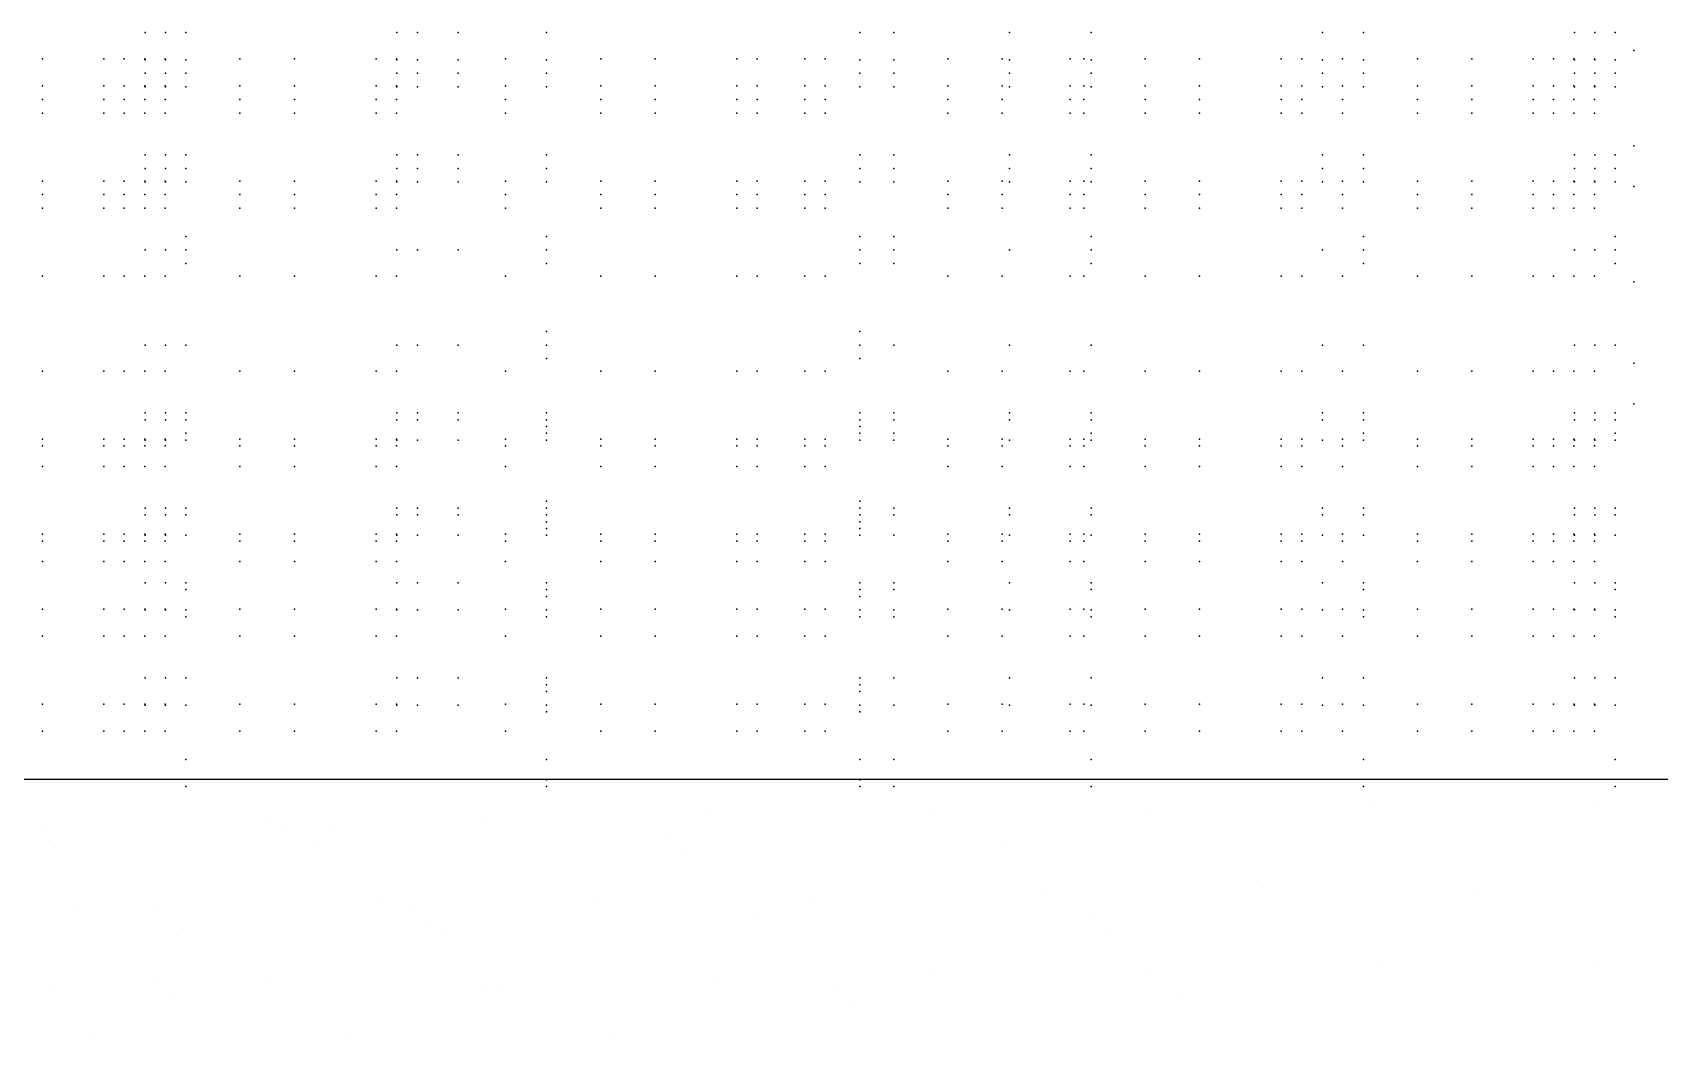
# Model space of a CAD drawing. Header units: metres. Extents: x 25391 to 25818, y 51852 to 52034.
# Drawn here: x 25452.866 to 25453.1271, y 51884.1027 to 51884.2638 of the extents above; entities that cross this region are included whole.
import ezdxf

# ---------------------------------------------------------------- set-up
doc = ezdxf.new("R2010")
doc.units = ezdxf.units.M
doc.header["$MEASUREMENT"] = 0
doc.layers.add('MCH', color=7, linetype='Continuous')

msp = doc.modelspace()

# ---------------------------------------------------------------- linework, layer by layer
at = {"layer": 'MCH', "ltscale": 0.45}
msp.add_line((25452.59256, 51884.14386), (25453.24123, 51884.14386), dxfattribs=at)
at = {"layer": 'MCH'}
for p, q in [((25453.08093, 51884.13984), (25453.08093, 51884.13984)), ((25453.1163, 51884.14029), (25453.1163, 51884.14029)), ((25452.86804, 51884.13664), (25452.86804, 51884.13664)), ((25452.90342, 51884.13709), (25452.90342, 51884.13709)), ((25452.90612, 51884.13662), (25452.90612, 51884.13662)), ((25452.93799, 51884.13692), (25452.93799, 51884.13692)), ((25452.97449, 51884.13824), (25452.97449, 51884.13824)), ((25453.00986, 51884.13869), (25453.00986, 51884.13869)), ((25453.04443, 51884.13852), (25453.04443, 51884.13852)), ((25452.91354, 51884.13556), (25452.91354, 51884.13556)), ((25452.96761, 51884.13509), (25452.96761, 51884.13509)), ((25453.02248, 51884.1339), (25453.02248, 51884.1339)), ((25452.86974, 51884.13291), (25452.86974, 51884.13291)), ((25452.91182, 51884.13299), (25452.91182, 51884.13299)), ((25452.9701, 51884.13281), (25452.9701, 51884.13281)), ((25453.02813, 51884.12602), (25453.02813, 51884.12602)), ((25453.06351, 51884.12647), (25453.06351, 51884.12647)), ((25453.09808, 51884.1263), (25453.09808, 51884.1263)), ((25452.87291, 51884.12369), (25452.87291, 51884.12369)), ((25452.92169, 51884.12442), (25452.92169, 51884.12442)), ((25452.95706, 51884.12487), (25452.95706, 51884.12487)), ((25452.99163, 51884.1247), (25452.99163, 51884.1247)), ((25452.88519, 51884.1231), (25452.88519, 51884.1231)), ((25452.92699, 51884.12323), (25452.92699, 51884.12323)), ((25452.92948, 51884.12095), (25452.92948, 51884.12095)), ((25452.98186, 51884.12204), (25452.98186, 51884.12204)), ((25453.03593, 51884.12157), (25453.03593, 51884.12157)), ((25452.89025, 51884.11984), (25452.89025, 51884.11984)), ((25452.93234, 51884.11992), (25452.93234, 51884.11992)), ((25453.03842, 51884.11929), (25453.03842, 51884.11929)), ((25453.08178, 51884.1138), (25453.08178, 51884.1138)), ((25453.11715, 51884.11425), (25453.11715, 51884.11425)), ((25452.86889, 51884.1106), (25452.86889, 51884.1106)), ((25452.88636, 51884.11137), (25452.88636, 51884.11137)), ((25452.90427, 51884.11105), (25452.90427, 51884.11105)), ((25452.93884, 51884.11088), (25452.93884, 51884.11088)), ((25452.97534, 51884.1122), (25452.97534, 51884.1122)), ((25453.01071, 51884.11265), (25453.01071, 51884.11265)), ((25453.04528, 51884.11248), (25453.04528, 51884.11248)), ((25452.88885, 51884.10909), (25452.88885, 51884.10909)), ((25452.94123, 51884.11017), (25452.94123, 51884.11017)), ((25452.99531, 51884.10971), (25452.99531, 51884.10971)), ((25453.05018, 51884.10852), (25453.05018, 51884.10852)), ((25452.9978, 51884.10743), (25452.9978, 51884.10743)), ((25452.87495, 51884.1027), (25452.87495, 51884.1027)), ((25452.91704, 51884.10278), (25452.91704, 51884.10278)), ((25452.95912, 51884.10286), (25452.95912, 51884.10286))]:
    msp.add_line(p, q, dxfattribs=at)
for p in [(25452.88408, 51884.26376), (25452.88409, 51884.26376), (25452.88736, 51884.26376), (25452.89063, 51884.26376), (25452.9245, 51884.26376), (25452.92777, 51884.26376), (25452.93433, 51884.26376), (25452.94852, 51884.26376), (25452.99876, 51884.26376), (25453.00423, 51884.26376), (25453.02281, 51884.26376), (25453.0359, 51884.26376), (25453.07304, 51884.26376), (25453.07959, 51884.26376), (25453.11346, 51884.26376), (25453.11347, 51884.26376), (25453.11674, 51884.26376), (25453.12, 51884.26376), (25452.86763, 51884.25955), (25452.87745, 51884.25955), (25452.88073, 51884.25955), (25452.88074, 51884.25955), (25452.88401, 51884.25955), (25452.88408, 51884.2594), (25452.88409, 51884.2594), (25452.88728, 51884.25955), (25452.88736, 51884.2594), (25452.89063, 51884.2594), (25452.8993, 51884.25955), (25452.90804, 51884.25955), (25452.92114, 51884.25955), (25452.92443, 51884.25955), (25452.9245, 51884.2594), (25452.92777, 51884.2594), (25452.93433, 51884.2594), (25452.9419, 51884.25955), (25452.94852, 51884.2594), (25452.95719, 51884.25955), (25452.96594, 51884.25955), (25452.97903, 51884.25955), (25452.98232, 51884.25955), (25452.98995, 51884.25955), (25452.99324, 51884.25955), (25452.99876, 51884.2594), (25453.00423, 51884.2594), (25453.0129, 51884.25955), (25453.02164, 51884.25955), (25453.02281, 51884.2594), (25453.03256, 51884.25955), (25453.03474, 51884.25955), (25453.0359, 51884.2594), (25453.04457, 51884.25955), (25453.05332, 51884.25955), (25453.06642, 51884.25955), (25453.0697, 51884.25955), (25453.07304, 51884.2594), (25453.07625, 51884.25955), (25453.07959, 51884.2594), (25453.08827, 51884.25955), (25453.09701, 51884.25955), (25453.10683, 51884.25955), (25453.11011, 51884.25955), (25453.11012, 51884.25955), (25453.11339, 51884.25955), (25453.11346, 51884.2594), (25453.11347, 51884.2594), (25453.11666, 51884.25955), (25453.11674, 51884.2594), (25453.12, 51884.2594), (25453.12301, 51884.26085), (25452.88408, 51884.25722), (25452.88409, 51884.25722), (25452.88736, 51884.25722), (25452.89063, 51884.25722), (25452.9245, 51884.25722), (25452.92777, 51884.25722), (25452.93433, 51884.25722), (25452.94852, 51884.25722), (25452.99876, 51884.25722), (25453.00423, 51884.25722), (25453.02281, 51884.25722), (25453.0359, 51884.25722), (25453.07304, 51884.25722), (25453.07959, 51884.25722), (25453.11346, 51884.25722), (25453.11347, 51884.25722), (25453.11674, 51884.25722), (25453.12, 51884.25722), (25452.86763, 51884.25518), (25452.87745, 51884.25518), (25452.88073, 51884.25518), (25452.88074, 51884.25518), (25452.88401, 51884.25518), (25452.88408, 51884.25504), (25452.88409, 51884.25504), (25452.88728, 51884.25518), (25452.88736, 51884.25504), (25452.89063, 51884.25504), (25452.8993, 51884.25518), (25452.90804, 51884.25518), (25452.92114, 51884.25518), (25452.92443, 51884.25518), (25452.9245, 51884.25504), (25452.92777, 51884.25504), (25452.93433, 51884.25504), (25452.9419, 51884.25518), (25452.94852, 51884.25504), (25452.95719, 51884.25518), (25452.96594, 51884.25518), (25452.97903, 51884.25518), (25452.98232, 51884.25518), (25452.98995, 51884.25518), (25452.99324, 51884.25518), (25452.99876, 51884.25504), (25453.00423, 51884.25504), (25453.0129, 51884.25518), (25453.02164, 51884.25518), (25453.02281, 51884.25504), (25453.03256, 51884.25518), (25453.03474, 51884.25518), (25453.0359, 51884.25504), (25453.04457, 51884.25518), (25453.05332, 51884.25518), (25453.06642, 51884.25518), (25453.0697, 51884.25518), (25453.07304, 51884.25504), (25453.07625, 51884.25518), (25453.07959, 51884.25504), (25453.08827, 51884.25518), (25453.09701, 51884.25518), (25453.10683, 51884.25518), (25453.11011, 51884.25518), (25453.11012, 51884.25518), (25453.11339, 51884.25518), (25453.11346, 51884.25504), (25453.11347, 51884.25504), (25453.11666, 51884.25518), (25453.11674, 51884.25504), (25453.12, 51884.25504), (25452.86763, 51884.253), (25452.87745, 51884.253), (25452.88073, 51884.253), (25452.88074, 51884.253), (25452.88401, 51884.253), (25452.88728, 51884.253), (25452.8993, 51884.253), (25452.90804, 51884.253), (25452.92114, 51884.253), (25452.92443, 51884.253), (25452.9419, 51884.253), (25452.95719, 51884.253), (25452.96594, 51884.253), (25452.97903, 51884.253), (25452.98232, 51884.253), (25452.98995, 51884.253), (25452.99324, 51884.253), (25453.0129, 51884.253), (25453.02164, 51884.253), (25453.03256, 51884.253), (25453.03474, 51884.253), (25453.04457, 51884.253), (25453.05332, 51884.253), (25453.06642, 51884.253), (25453.0697, 51884.253), (25453.07625, 51884.253), (25453.08827, 51884.253), (25453.09701, 51884.253), (25453.10683, 51884.253), (25453.11011, 51884.253), (25453.11012, 51884.253), (25453.11339, 51884.253), (25453.11666, 51884.253), (25452.86763, 51884.25082), (25452.87745, 51884.25082), (25452.88073, 51884.25082), (25452.88074, 51884.25082), (25452.88401, 51884.25082), (25452.88728, 51884.25082), (25452.8993, 51884.25082), (25452.90804, 51884.25082), (25452.92114, 51884.25082), (25452.92443, 51884.25082), (25452.9419, 51884.25082), (25452.95719, 51884.25082), (25452.96594, 51884.25082), (25452.97903, 51884.25082), (25452.98232, 51884.25082), (25452.98995, 51884.25082), (25452.99324, 51884.25082), (25453.0129, 51884.25082), (25453.02164, 51884.25082), (25453.03256, 51884.25082), (25453.03474, 51884.25082), (25453.04457, 51884.25082), (25453.05332, 51884.25082), (25453.06642, 51884.25082), (25453.0697, 51884.25082), (25453.07625, 51884.25082), (25453.08827, 51884.25082), (25453.09701, 51884.25082), (25453.10683, 51884.25082), (25453.11011, 51884.25082), (25453.11012, 51884.25082), (25453.11339, 51884.25082), (25453.11666, 51884.25082), (25452.88408, 51884.24412), (25452.88409, 51884.24412), (25452.88736, 51884.24412), (25452.89063, 51884.24412), (25452.9245, 51884.24412), (25452.92777, 51884.24412), (25452.93433, 51884.24412), (25452.94852, 51884.24412), (25452.99876, 51884.24412), (25453.00423, 51884.24412), (25453.02281, 51884.24412), (25453.0359, 51884.24412), (25453.07304, 51884.24412), (25453.07959, 51884.24412), (25453.11346, 51884.24412), (25453.11347, 51884.24412), (25453.11674, 51884.24412), (25453.12, 51884.24412), (25453.12301, 51884.24558), (25452.88408, 51884.24194), (25452.88409, 51884.24194), (25452.88736, 51884.24194), (25452.89063, 51884.24194), (25452.9245, 51884.24194), (25452.92777, 51884.24194), (25452.93433, 51884.24194), (25452.94852, 51884.24194), (25452.99876, 51884.24194), (25453.00423, 51884.24194), (25453.02281, 51884.24194), (25453.0359, 51884.24194), (25453.07304, 51884.24194), (25453.07959, 51884.24194), (25453.11346, 51884.24194), (25453.11347, 51884.24194), (25453.11674, 51884.24194), (25453.12, 51884.24194), (25452.86763, 51884.23991), (25452.87745, 51884.23991), (25452.88073, 51884.23991), (25452.88074, 51884.23991), (25452.88401, 51884.23991), (25452.88408, 51884.23976), (25452.88409, 51884.23976), (25452.88728, 51884.23991), (25452.88736, 51884.23976), (25452.89063, 51884.23976), (25452.8993, 51884.23991), (25452.90804, 51884.23991), (25452.92114, 51884.23991), (25452.92443, 51884.23991), (25452.9245, 51884.23976), (25452.92777, 51884.23976), (25452.93433, 51884.23976), (25452.9419, 51884.23991), (25452.94852, 51884.23976), (25452.95719, 51884.23991), (25452.96594, 51884.23991), (25452.97903, 51884.23991), (25452.98232, 51884.23991), (25452.98995, 51884.23991), (25452.99324, 51884.23991), (25452.99876, 51884.23976), (25453.00423, 51884.23976), (25453.0129, 51884.23991), (25453.02164, 51884.23991), (25453.02281, 51884.23976), (25453.03256, 51884.23991), (25453.03474, 51884.23991), (25453.0359, 51884.23976), (25453.04457, 51884.23991), (25453.05332, 51884.23991), (25453.06642, 51884.23991), (25453.0697, 51884.23991), (25453.07304, 51884.23976), (25453.07625, 51884.23991), (25453.07959, 51884.23976), (25453.08827, 51884.23991), (25453.09701, 51884.23991), (25453.10683, 51884.23991), (25453.11011, 51884.23991), (25453.11012, 51884.23991), (25453.11339, 51884.23991), (25453.11346, 51884.23976), (25453.11347, 51884.23976), (25453.11666, 51884.23991), (25453.11674, 51884.23976), (25453.12, 51884.23976), (25453.12301, 51884.23903), (25452.86763, 51884.23773), (25452.87745, 51884.23773), (25452.88073, 51884.23773), (25452.88074, 51884.23773), (25452.88401, 51884.23773), (25452.88728, 51884.23773), (25452.8993, 51884.23773), (25452.90804, 51884.23773), (25452.92114, 51884.23773), (25452.92443, 51884.23773), (25452.9419, 51884.23773), (25452.95719, 51884.23773), (25452.96594, 51884.23773), (25452.97903, 51884.23773), (25452.98232, 51884.23773), (25452.98995, 51884.23773), (25452.99324, 51884.23773), (25453.0129, 51884.23773), (25453.02164, 51884.23773), (25453.03256, 51884.23773), (25453.03474, 51884.23773), (25453.04457, 51884.23773), (25453.05332, 51884.23773), (25453.06642, 51884.23773), (25453.0697, 51884.23773), (25453.07625, 51884.23773), (25453.08827, 51884.23773), (25453.09701, 51884.23773), (25453.10683, 51884.23773), (25453.11011, 51884.23773), (25453.11012, 51884.23773), (25453.11339, 51884.23773), (25453.11666, 51884.23773), (25452.86763, 51884.23555), (25452.87745, 51884.23555), (25452.88073, 51884.23555), (25452.88074, 51884.23555), (25452.88401, 51884.23555), (25452.88728, 51884.23555), (25452.8993, 51884.23555), (25452.90804, 51884.23555), (25452.92114, 51884.23555), (25452.92443, 51884.23555), (25452.9419, 51884.23555), (25452.95719, 51884.23555), (25452.96594, 51884.23555), (25452.97903, 51884.23555), (25452.98232, 51884.23555), (25452.98995, 51884.23555), (25452.99324, 51884.23555), (25453.0129, 51884.23555), (25453.02164, 51884.23555), (25453.03256, 51884.23555), (25453.03474, 51884.23555), (25453.04457, 51884.23555), (25453.05332, 51884.23555), (25453.06642, 51884.23555), (25453.0697, 51884.23555), (25453.07625, 51884.23555), (25453.08827, 51884.23555), (25453.09701, 51884.23555), (25453.10683, 51884.23555), (25453.11011, 51884.23555), (25453.11012, 51884.23555), (25453.11339, 51884.23555), (25453.11666, 51884.23555), (25452.89063, 51884.23103), (25452.94852, 51884.23103), (25452.99876, 51884.23103), (25453.00423, 51884.23103), (25453.0359, 51884.23103), (25453.07959, 51884.23103), (25453.12, 51884.23103), (25452.88408, 51884.22885), (25452.88409, 51884.22885), (25452.88736, 51884.22885), (25452.89063, 51884.22885), (25452.9245, 51884.22885), (25452.92777, 51884.22885), (25452.93433, 51884.22885), (25452.94852, 51884.22885), (25452.99876, 51884.22885), (25453.00423, 51884.22885), (25453.02281, 51884.22885), (25453.0359, 51884.22885), (25453.07304, 51884.22885), (25453.07959, 51884.22885), (25453.11346, 51884.22885), (25453.11347, 51884.22885), (25453.11674, 51884.22885), (25453.12, 51884.22885), (25452.89063, 51884.22667), (25452.94852, 51884.22667), (25452.99876, 51884.22667), (25453.00423, 51884.22667), (25453.0359, 51884.22667), (25453.07959, 51884.22667), (25453.12, 51884.22667), (25452.86763, 51884.22464), (25452.87745, 51884.22464), (25452.88073, 51884.22464), (25452.88074, 51884.22464), (25452.88401, 51884.22464), (25452.88728, 51884.22464), (25452.8993, 51884.22464), (25452.90804, 51884.22464), (25452.92114, 51884.22464), (25452.92443, 51884.22464), (25452.9419, 51884.22464), (25452.95719, 51884.22464), (25452.96594, 51884.22464), (25452.97903, 51884.22464), (25452.98232, 51884.22464), (25452.98995, 51884.22464), (25452.99324, 51884.22464), (25453.0129, 51884.22464), (25453.02164, 51884.22464), (25453.03256, 51884.22464), (25453.03474, 51884.22464), (25453.04457, 51884.22464), (25453.05332, 51884.22464), (25453.06642, 51884.22464), (25453.0697, 51884.22464), (25453.07625, 51884.22464), (25453.08827, 51884.22464), (25453.09701, 51884.22464), (25453.10683, 51884.22464), (25453.11011, 51884.22464), (25453.11012, 51884.22464), (25453.11339, 51884.22464), (25453.11666, 51884.22464), (25453.12301, 51884.22375), (25452.94852, 51884.21575), (25452.99876, 51884.21575), (25452.88408, 51884.21357), (25452.88409, 51884.21357), (25452.88736, 51884.21357), (25452.89063, 51884.21357), (25452.9245, 51884.21357), (25452.92777, 51884.21357), (25452.93433, 51884.21357), (25452.94852, 51884.21357), (25452.99876, 51884.21357), (25453.00423, 51884.21357), (25453.02281, 51884.21357), (25453.0359, 51884.21357), (25453.07304, 51884.21357), (25453.07959, 51884.21357), (25453.11346, 51884.21357), (25453.11347, 51884.21357), (25453.11674, 51884.21357), (25453.12, 51884.21357), (25452.94852, 51884.21139), (25452.99876, 51884.21139), (25453.12301, 51884.21066), (25452.86763, 51884.20936), (25452.87745, 51884.20936), (25452.88073, 51884.20936), (25452.88074, 51884.20936), (25452.88401, 51884.20936), (25452.88728, 51884.20936), (25452.8993, 51884.20936), (25452.90804, 51884.20936), (25452.92114, 51884.20936), (25452.92443, 51884.20936), (25452.9419, 51884.20936), (25452.95719, 51884.20936), (25452.96594, 51884.20936), (25452.97903, 51884.20936), (25452.98232, 51884.20936), (25452.98995, 51884.20936), (25452.99324, 51884.20936), (25453.0129, 51884.20936), (25453.02164, 51884.20936), (25453.03256, 51884.20936), (25453.03474, 51884.20936), (25453.04457, 51884.20936), (25453.05332, 51884.20936), (25453.06642, 51884.20936), (25453.0697, 51884.20936), (25453.07625, 51884.20936), (25453.08827, 51884.20936), (25453.09701, 51884.20936), (25453.10683, 51884.20936), (25453.11011, 51884.20936), (25453.11012, 51884.20936), (25453.11339, 51884.20936), (25453.11666, 51884.20936), (25452.88408, 51884.20267), (25452.88409, 51884.20267), (25452.88736, 51884.20267), (25452.89063, 51884.20267), (25452.9245, 51884.20267), (25452.92777, 51884.20267), (25452.93433, 51884.20267), (25452.94852, 51884.20267), (25452.99876, 51884.20267), (25453.00423, 51884.20267), (25453.02281, 51884.20267), (25453.0359, 51884.20267), (25453.07304, 51884.20267), (25453.07959, 51884.20267), (25453.11346, 51884.20267), (25453.11347, 51884.20267), (25453.11674, 51884.20267), (25453.12, 51884.20267), (25453.12301, 51884.20412), (25452.88408, 51884.20158), (25452.88409, 51884.20158), (25452.88736, 51884.20158), (25452.89063, 51884.20158), (25452.89063, 51884.1994), (25452.9245, 51884.20158), (25452.92777, 51884.20158), (25452.93433, 51884.20158), (25452.94852, 51884.20158), (25452.94852, 51884.20048), (25452.94852, 51884.1994), (25452.99876, 51884.20158), (25452.99876, 51884.20048), (25452.99876, 51884.1994), (25453.00423, 51884.20158), (25453.00423, 51884.1994), (25453.02281, 51884.20158), (25453.0359, 51884.20158), (25453.0359, 51884.1994), (25453.07304, 51884.20158), (25453.07959, 51884.20158), (25453.07959, 51884.1994), (25453.11346, 51884.20158), (25453.11347, 51884.20158), (25453.11674, 51884.20158), (25453.12, 51884.20158), (25453.12, 51884.1994), (25452.86763, 51884.19845), (25452.86763, 51884.19737), (25452.87745, 51884.19845), (25452.87745, 51884.19737), (25452.88073, 51884.19845), (25452.88073, 51884.19737), (25452.88074, 51884.19845), (25452.88074, 51884.19737), (25452.88401, 51884.19845), (25452.88401, 51884.19737), (25452.88408, 51884.1983), (25452.88409, 51884.1983), (25452.88728, 51884.19845), (25452.88728, 51884.19737), (25452.88736, 51884.1983), (25452.89063, 51884.1983), (25452.8993, 51884.19845), (25452.8993, 51884.19737), (25452.90804, 51884.19845), (25452.90804, 51884.19737), (25452.92114, 51884.19845), (25452.92114, 51884.19737), (25452.92443, 51884.19845), (25452.92443, 51884.19737), (25452.9245, 51884.1983), (25452.92777, 51884.1983), (25452.93433, 51884.1983), (25452.9419, 51884.19845), (25452.9419, 51884.19737), (25452.94852, 51884.1983), (25452.95719, 51884.19845), (25452.95719, 51884.19737), (25452.96594, 51884.19845), (25452.96594, 51884.19737), (25452.97903, 51884.19845), (25452.97903, 51884.19737), (25452.98232, 51884.19845), (25452.98232, 51884.19737), (25452.98995, 51884.19845), (25452.98995, 51884.19737), (25452.99324, 51884.19845), (25452.99324, 51884.19737), (25452.99876, 51884.1983), (25453.00423, 51884.1983), (25453.0129, 51884.19845), (25453.0129, 51884.19737), (25453.02164, 51884.19845), (25453.02164, 51884.19737), (25453.02281, 51884.1983), (25453.03256, 51884.19845), (25453.03256, 51884.19737), (25453.03474, 51884.19845), (25453.03474, 51884.19737), (25453.0359, 51884.1983), (25453.04457, 51884.19845), (25453.04457, 51884.19737), (25453.05332, 51884.19845), (25453.05332, 51884.19737), (25453.06642, 51884.19845), (25453.06642, 51884.19737), (25453.0697, 51884.19845), (25453.0697, 51884.19737), (25453.07304, 51884.1983), (25453.07625, 51884.19845), (25453.07625, 51884.19737), (25453.07959, 51884.1983), (25453.08827, 51884.19845), (25453.08827, 51884.19737), (25453.09701, 51884.19845), (25453.09701, 51884.19737), (25453.10683, 51884.19845), (25453.10683, 51884.19737), (25453.11011, 51884.19845), (25453.11011, 51884.19737), (25453.11012, 51884.19845), (25453.11012, 51884.19737), (25453.11339, 51884.19845), (25453.11339, 51884.19737), (25453.11346, 51884.1983), (25453.11347, 51884.1983), (25453.11666, 51884.19845), (25453.11666, 51884.19737), (25453.11674, 51884.1983), (25453.12, 51884.1983), (25452.86763, 51884.19409), (25452.87745, 51884.19409), (25452.88073, 51884.19409), (25452.88074, 51884.19409), (25452.88401, 51884.19409), (25452.88728, 51884.19409), (25452.8993, 51884.19409), (25452.90804, 51884.19409), (25452.92114, 51884.19409), (25452.92443, 51884.19409), (25452.9419, 51884.19409), (25452.95719, 51884.19409), (25452.96594, 51884.19409), (25452.97903, 51884.19409), (25452.98232, 51884.19409), (25452.98995, 51884.19409), (25452.99324, 51884.19409), (25453.0129, 51884.19409), (25453.02164, 51884.19409), (25453.03256, 51884.19409), (25453.03474, 51884.19409), (25453.04457, 51884.19409), (25453.05332, 51884.19409), (25453.06642, 51884.19409), (25453.0697, 51884.19409), (25453.07625, 51884.19409), (25453.08827, 51884.19409), (25453.09701, 51884.19409), (25453.10683, 51884.19409), (25453.11011, 51884.19409), (25453.11012, 51884.19409), (25453.11339, 51884.19409), (25453.11666, 51884.19409), (25452.88408, 51884.18739), (25452.88408, 51884.1863), (25452.88409, 51884.18739), (25452.88409, 51884.1863), (25452.88736, 51884.18739), (25452.88736, 51884.1863), (25452.89063, 51884.18739), (25452.89063, 51884.1863), (25452.9245, 51884.18739), (25452.9245, 51884.1863), (25452.92777, 51884.18739), (25452.92777, 51884.1863), (25452.93433, 51884.18739), (25452.93433, 51884.1863), (25452.94852, 51884.18848), (25452.94852, 51884.18739), (25452.94852, 51884.1863), (25452.99876, 51884.18848), (25452.99876, 51884.18739), (25452.99876, 51884.1863), (25453.00423, 51884.18739), (25453.00423, 51884.1863), (25453.02281, 51884.18739), (25453.02281, 51884.1863), (25453.0359, 51884.18739), (25453.0359, 51884.1863), (25453.07304, 51884.18739), (25453.07304, 51884.1863), (25453.07959, 51884.18739), (25453.07959, 51884.1863), (25453.11346, 51884.18739), (25453.11346, 51884.1863), (25453.11347, 51884.18739), (25453.11347, 51884.1863), (25453.11674, 51884.18739), (25453.11674, 51884.1863), (25453.12, 51884.18739), (25453.12, 51884.1863), (25452.94852, 51884.18521), (25452.94852, 51884.18412), (25452.99876, 51884.18521), (25452.99876, 51884.18412), (25452.86763, 51884.18318), (25452.86763, 51884.18209), (25452.87745, 51884.18318), (25452.87745, 51884.18209), (25452.88073, 51884.18318), (25452.88073, 51884.18209), (25452.88074, 51884.18318), (25452.88074, 51884.18209), (25452.88401, 51884.18318), (25452.88401, 51884.18209), (25452.88408, 51884.18303), (25452.88409, 51884.18303), (25452.88728, 51884.18318), (25452.88728, 51884.18209), (25452.88736, 51884.18303), (25452.89063, 51884.18303), (25452.8993, 51884.18318), (25452.8993, 51884.18209), (25452.90804, 51884.18318), (25452.90804, 51884.18209), (25452.92114, 51884.18318), (25452.92114, 51884.18209), (25452.92443, 51884.18318), (25452.92443, 51884.18209), (25452.9245, 51884.18303), (25452.92777, 51884.18303), (25452.93433, 51884.18303), (25452.9419, 51884.18318), (25452.9419, 51884.18209), (25452.94852, 51884.18303), (25452.95719, 51884.18318), (25452.95719, 51884.18209), (25452.96594, 51884.18318), (25452.96594, 51884.18209), (25452.97903, 51884.18318), (25452.97903, 51884.18209), (25452.98232, 51884.18318), (25452.98232, 51884.18209), (25452.98995, 51884.18318), (25452.98995, 51884.18209), (25452.99324, 51884.18318), (25452.99324, 51884.18209), (25452.99876, 51884.18303), (25453.00423, 51884.18303), (25453.0129, 51884.18318), (25453.0129, 51884.18209), (25453.02164, 51884.18318), (25453.02164, 51884.18209), (25453.02281, 51884.18303), (25453.03256, 51884.18318), (25453.03256, 51884.18209), (25453.03474, 51884.18318), (25453.03474, 51884.18209), (25453.0359, 51884.18303), (25453.04457, 51884.18318), (25453.04457, 51884.18209), (25453.05332, 51884.18318), (25453.05332, 51884.18209), (25453.06642, 51884.18318), (25453.06642, 51884.18209), (25453.0697, 51884.18318), (25453.0697, 51884.18209), (25453.07304, 51884.18303), (25453.07625, 51884.18318), (25453.07625, 51884.18209), (25453.07959, 51884.18303), (25453.08827, 51884.18318), (25453.08827, 51884.18209), (25453.09701, 51884.18318), (25453.09701, 51884.18209), (25453.10683, 51884.18318), (25453.10683, 51884.18209), (25453.11011, 51884.18318), (25453.11011, 51884.18209), (25453.11012, 51884.18318), (25453.11012, 51884.18209), (25453.11339, 51884.18318), (25453.11339, 51884.18209), (25453.11346, 51884.18303), (25453.11347, 51884.18303), (25453.11666, 51884.18318), (25453.11666, 51884.18209), (25453.11674, 51884.18303), (25453.12, 51884.18303), (25452.86763, 51884.17882), (25452.87745, 51884.17882), (25452.88073, 51884.17882), (25452.88074, 51884.17882), (25452.88401, 51884.17882), (25452.88728, 51884.17882), (25452.8993, 51884.17882), (25452.90804, 51884.17882), (25452.92114, 51884.17882), (25452.92443, 51884.17882), (25452.9419, 51884.17882), (25452.95719, 51884.17882), (25452.96594, 51884.17882), (25452.97903, 51884.17882), (25452.98232, 51884.17882), (25452.98995, 51884.17882), (25452.99324, 51884.17882), (25453.0129, 51884.17882), (25453.02164, 51884.17882), (25453.03256, 51884.17882), (25453.03474, 51884.17882), (25453.04457, 51884.17882), (25453.05332, 51884.17882), (25453.06642, 51884.17882), (25453.0697, 51884.17882), (25453.07625, 51884.17882), (25453.08827, 51884.17882), (25453.09701, 51884.17882), (25453.10683, 51884.17882), (25453.11011, 51884.17882), (25453.11012, 51884.17882), (25453.11339, 51884.17882), (25453.11666, 51884.17882), (25452.88408, 51884.1754), (25452.88409, 51884.1754), (25452.88736, 51884.1754), (25452.89063, 51884.1754), (25452.89063, 51884.1743), (25452.9245, 51884.1754), (25452.92777, 51884.1754), (25452.93433, 51884.1754), (25452.94852, 51884.1754), (25452.94852, 51884.1743), (25452.94852, 51884.17321), (25452.99876, 51884.1754), (25452.99876, 51884.1743), (25452.99876, 51884.17321), (25453.00423, 51884.1754), (25453.00423, 51884.1743), (25453.02281, 51884.1754), (25453.0359, 51884.1754), (25453.0359, 51884.1743), (25453.07304, 51884.1754), (25453.07959, 51884.1754), (25453.07959, 51884.1743), (25453.11346, 51884.1754), (25453.11347, 51884.1754), (25453.11674, 51884.1754), (25453.12, 51884.1754), (25453.12, 51884.1743), (25452.86763, 51884.17118), (25452.87745, 51884.17118), (25452.88073, 51884.17118), (25452.88074, 51884.17118), (25452.88401, 51884.17118), (25452.88408, 51884.17103), (25452.88409, 51884.17103), (25452.88728, 51884.17118), (25452.88736, 51884.17103), (25452.89063, 51884.17103), (25452.8993, 51884.17118), (25452.90804, 51884.17118), (25452.92114, 51884.17118), (25452.92443, 51884.17118), (25452.9245, 51884.17103), (25452.92777, 51884.17103), (25452.93433, 51884.17103), (25452.9419, 51884.17118), (25452.94852, 51884.17103), (25452.95719, 51884.17118), (25452.96594, 51884.17118), (25452.97903, 51884.17118), (25452.98232, 51884.17118), (25452.98995, 51884.17118), (25452.99324, 51884.17118), (25452.99876, 51884.17103), (25453.00423, 51884.17103), (25453.0129, 51884.17118), (25453.02164, 51884.17118), (25453.02281, 51884.17103), (25453.03256, 51884.17118), (25453.03474, 51884.17118), (25453.0359, 51884.17103), (25453.04457, 51884.17118), (25453.05332, 51884.17118), (25453.06642, 51884.17118), (25453.0697, 51884.17118), (25453.07304, 51884.17103), (25453.07625, 51884.17118), (25453.07959, 51884.17103), (25453.08827, 51884.17118), (25453.09701, 51884.17118), (25453.10683, 51884.17118), (25453.11011, 51884.17118), (25453.11012, 51884.17118), (25453.11339, 51884.17118), (25453.11346, 51884.17103), (25453.11347, 51884.17103), (25453.11666, 51884.17118), (25453.11674, 51884.17103), (25453.12, 51884.17103), (25452.89063, 51884.16994), (25452.94852, 51884.16994), (25452.99876, 51884.16994), (25453.00423, 51884.16994), (25453.0359, 51884.16994), (25453.07959, 51884.16994), (25453.12, 51884.16994), (25452.86763, 51884.16682), (25452.87745, 51884.16682), (25452.88073, 51884.16682), (25452.88074, 51884.16682), (25452.88401, 51884.16682), (25452.88728, 51884.16682), (25452.8993, 51884.16682), (25452.90804, 51884.16682), (25452.92114, 51884.16682), (25452.92443, 51884.16682), (25452.9419, 51884.16682), (25452.95719, 51884.16682), (25452.96594, 51884.16682), (25452.97903, 51884.16682), (25452.98232, 51884.16682), (25452.98995, 51884.16682), (25452.99324, 51884.16682), (25453.0129, 51884.16682), (25453.02164, 51884.16682), (25453.03256, 51884.16682), (25453.03474, 51884.16682), (25453.04457, 51884.16682), (25453.05332, 51884.16682), (25453.06642, 51884.16682), (25453.0697, 51884.16682), (25453.07625, 51884.16682), (25453.08827, 51884.16682), (25453.09701, 51884.16682), (25453.10683, 51884.16682), (25453.11011, 51884.16682), (25453.11012, 51884.16682), (25453.11339, 51884.16682), (25453.11666, 51884.16682), (25452.88408, 51884.16012), (25452.88409, 51884.16012), (25452.88736, 51884.16012), (25452.89063, 51884.16012), (25452.9245, 51884.16012), (25452.92777, 51884.16012), (25452.93433, 51884.16012), (25452.94852, 51884.16012), (25452.99876, 51884.16012), (25453.00423, 51884.16012), (25453.02281, 51884.16012), (25453.0359, 51884.16012), (25453.07304, 51884.16012), (25453.07959, 51884.16012), (25453.11346, 51884.16012), (25453.11347, 51884.16012), (25453.11674, 51884.16012), (25453.12, 51884.16012), (25452.94852, 51884.15902), (25452.94852, 51884.15794), (25452.99876, 51884.15902), (25452.99876, 51884.15794), (25452.86763, 51884.15591), (25452.87745, 51884.15591), (25452.88073, 51884.15591), (25452.88074, 51884.15591), (25452.88401, 51884.15591), (25452.88408, 51884.15576), (25452.88409, 51884.15576), (25452.88728, 51884.15591), (25452.88736, 51884.15576), (25452.89063, 51884.15576), (25452.8993, 51884.15591), (25452.90804, 51884.15591), (25452.92114, 51884.15591), (25452.92443, 51884.15591), (25452.9245, 51884.15576), (25452.92777, 51884.15576), (25452.93433, 51884.15576), (25452.9419, 51884.15591), (25452.94852, 51884.15576), (25452.94852, 51884.15466), (25452.95719, 51884.15591), (25452.96594, 51884.15591), (25452.97903, 51884.15591), (25452.98232, 51884.15591), (25452.98995, 51884.15591), (25452.99324, 51884.15591), (25452.99876, 51884.15576), (25452.99876, 51884.15466), (25453.00423, 51884.15576), (25453.0129, 51884.15591), (25453.02164, 51884.15591), (25453.02281, 51884.15576), (25453.03256, 51884.15591), (25453.03474, 51884.15591), (25453.0359, 51884.15576), (25453.04457, 51884.15591), (25453.05332, 51884.15591), (25453.06642, 51884.15591), (25453.0697, 51884.15591), (25453.07304, 51884.15576), (25453.07625, 51884.15591), (25453.07959, 51884.15576), (25453.08827, 51884.15591), (25453.09701, 51884.15591), (25453.10683, 51884.15591), (25453.11011, 51884.15591), (25453.11012, 51884.15591), (25453.11339, 51884.15591), (25453.11346, 51884.15576), (25453.11347, 51884.15576), (25453.11666, 51884.15591), (25453.11674, 51884.15576), (25453.12, 51884.15576), (25452.86763, 51884.15155), (25452.87745, 51884.15155), (25452.88073, 51884.15155), (25452.88074, 51884.15155), (25452.88401, 51884.15155), (25452.88728, 51884.15155), (25452.8993, 51884.15155), (25452.90804, 51884.15155), (25452.92114, 51884.15155), (25452.92443, 51884.15155), (25452.9419, 51884.15155), (25452.95719, 51884.15155), (25452.96594, 51884.15155), (25452.97903, 51884.15155), (25452.98232, 51884.15155), (25452.98995, 51884.15155), (25452.99324, 51884.15155), (25453.0129, 51884.15155), (25453.02164, 51884.15155), (25453.03256, 51884.15155), (25453.03474, 51884.15155), (25453.04457, 51884.15155), (25453.05332, 51884.15155), (25453.06642, 51884.15155), (25453.0697, 51884.15155), (25453.07625, 51884.15155), (25453.08827, 51884.15155), (25453.09701, 51884.15155), (25453.10683, 51884.15155), (25453.11011, 51884.15155), (25453.11012, 51884.15155), (25453.11339, 51884.15155), (25453.11666, 51884.15155), (25452.89063, 51884.14703), (25452.94852, 51884.14703), (25452.99876, 51884.14703), (25453.00423, 51884.14703), (25453.0359, 51884.14703), (25453.07959, 51884.14703), (25453.12, 51884.14703), (25452.89063, 51884.14267), (25452.94852, 51884.14375), (25452.94852, 51884.14267), (25452.99876, 51884.14375), (25452.99876, 51884.14267), (25453.00423, 51884.14267), (25453.0359, 51884.14267), (25453.07959, 51884.14267), (25453.12, 51884.14267)]:
    msp.add_point(p, dxfattribs=at)

doc.saveas('drawing.dxf')
